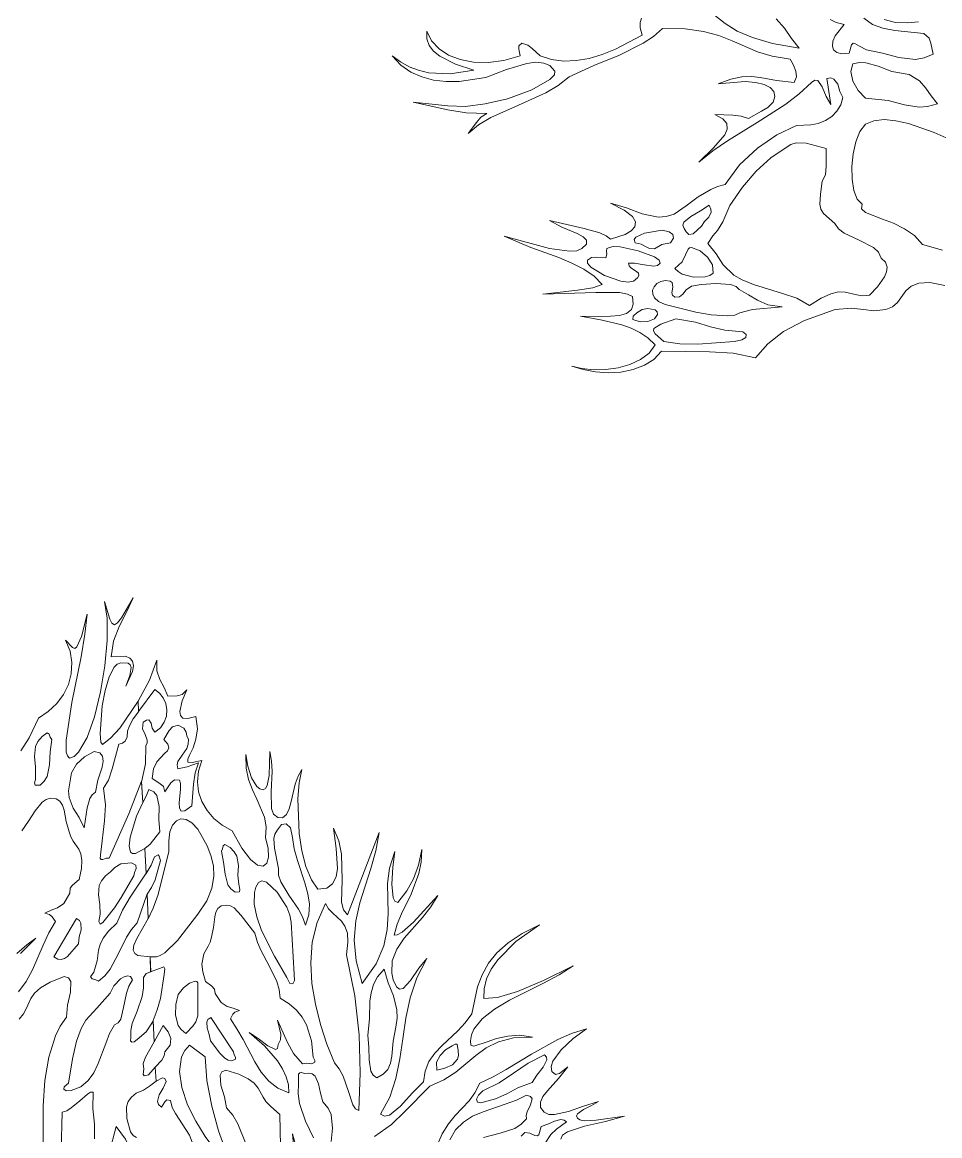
# Model space of a CAD drawing. Header units: inches. Extents: x -885 to 26362, y -28010 to 990.
# Drawn here: x 4378.047 to 4379.584, y -2395.013 to -2393.147 of the extents above; entities that cross this region are included whole.
import ezdxf

# ---------------------------------------------------------------- set-up
doc = ezdxf.new("R2010")
doc.units = ezdxf.units.IN
doc.header["$MEASUREMENT"] = 0
doc.layers.add('TREE', color=3, linetype='Continuous', lineweight=15)

# ---------------------------------------------------------------- blocks, each defined once
blk = doc.blocks.new('tree2')
at = {"layer": 'TREE'}
for points in [[(5207.1934, 5948.1549), (5207.1888, 5948.1574), (5207.1854, 5948.162), (5207.1808, 5948.1796), (5207.1805, 5948.1947), (5207.1827, 5948.2014), (5207.187, 5948.2073), (5207.1931, 5948.2122), (5207.2024, 5948.2165), (5207.2101, 5948.2215), (5207.2187, 5948.2282), (5207.2178, 5948.2461), (5207.2088, 5948.2362), (5207.2033, 5948.235), (5207.2021, 5948.2372), (5207.2027, 5948.2436), (5207.2021, 5948.251), (5207.2051, 5948.2593), (5207.2165, 5948.2793), (5207.215, 5948.3061), (5207.2058, 5948.2923), (5207.1941, 5948.2824), (5207.1904, 5948.2793), (5207.1873, 5948.2787), (5207.1857, 5948.2806), (5207.1861, 5948.2849), (5207.1861, 5948.2941), (5207.1876, 5948.3028), (5207.1941, 5948.3191), (5207.2005, 5948.3379), (5207.2024, 5948.3493), (5207.2024, 5948.3628), (5207.2061, 5948.368), (5207.2119, 5948.3702), (5207.211, 5948.3896), (5207.195, 5948.3914), (5207.191, 5948.3942), (5207.1891, 5948.3985), (5207.19, 5948.405), (5207.1937, 5948.4136), (5207.2085, 5948.4395), (5207.207, 5948.4718), (5207.1941, 5948.4339), (5207.1867, 5948.4253), (5207.1805, 5948.4151), (5207.17, 5948.3939), (5207.1593, 5948.3736), (5207.1522, 5948.365), (5207.1439, 5948.3582), (5207.1405, 5948.36), (5207.1359, 5948.3613), (5207.1337, 5948.3637), (5207.138, 5948.3696), (5207.142, 5948.3844), (5207.1439, 5948.3982), (5207.146, 5948.4059), (5207.15, 5948.4139), (5207.1571, 5948.4229), (5207.1676, 5948.4333), (5207.1753, 5948.4503), (5207.1851, 5948.4672), (5207.2061, 5948.4986), (5207.2042, 5948.5306), (5207.1919, 5948.5242), (5207.1882, 5948.5242), (5207.1854, 5948.526), (5207.1836, 5948.5337), (5207.1851, 5948.5454), (5207.1934, 5948.5725), (5207.2015, 5948.5904), (5207.1999, 5948.6184), (5207.1833, 5948.5756), (5207.158, 5948.518), (5207.154, 5948.518), (5207.1494, 5948.5162), (5207.1472, 5948.5162), (5207.146, 5948.5174), (5207.1469, 5948.5257), (5207.1519, 5948.5667), (5207.1531, 5948.5873), (5207.1503, 5948.6092), (5207.1571, 5948.6193), (5207.1617, 5948.6341), (5207.1703, 5948.6661), (5207.1753, 5948.6677), (5207.1787, 5948.6701), (5207.1814, 5948.676), (5207.1817, 5948.6831), (5207.1836, 5948.6895), (5207.1888, 5948.6991), (5207.1959, 5948.7083), (5207.1956, 5948.7222), (5207.1716, 5948.6871), (5207.1596, 5948.6741), (5207.1491, 5948.6658), (5207.1469, 5948.6689), (5207.146, 5948.6803), (5207.1488, 5948.7163), (5207.1525, 5948.736), (5207.1577, 5948.7539), (5207.1642, 5948.7665), (5207.1682, 5948.7705), (5207.1728, 5948.772), (5207.1827, 5948.7717), (5207.1851, 5948.7693), (5207.1864, 5948.7659), (5207.1848, 5948.7557), (5207.1796, 5948.7419), (5207.1882, 5948.761), (5207.1894, 5948.7684), (5207.1882, 5948.7742), (5207.1848, 5948.7782), (5207.179, 5948.7807), (5207.1605, 5948.7798), (5207.1633, 5948.8004), (5207.171, 5948.8192), (5207.1802, 5948.8379), (5207.1888, 5948.8567), (5207.1737, 5948.8306), (5207.1685, 5948.8241), (5207.1648, 5948.8216), (5207.1614, 5948.8235), (5207.1586, 5948.829), (5207.1519, 5948.8518), (5207.1553, 5948.8302), (5207.1553, 5948.8013), (5207.1522, 5948.7684), (5207.1466, 5948.7342), (5207.1386, 5948.7018), (5207.1291, 5948.675), (5207.118, 5948.656), (5207.1122, 5948.6504), (5207.1063, 5948.6483), (5207.1035, 5948.651), (5207.1017, 5948.656), (5207.1017, 5948.6717), (5207.1094, 5948.7206), (5207.1214, 5948.7801), (5207.1263, 5948.8093), (5207.1294, 5948.8355), (5207.1217, 5948.8065), (5207.1158, 5948.7927), (5207.1131, 5948.7908), (5207.11, 5948.7921), (5207.1011, 5948.8016), (5207.1069, 5948.7871), (5207.1094, 5948.7724), (5207.1085, 5948.7579), (5207.1051, 5948.744), (5207.0986, 5948.7311), (5207.0897, 5948.7191), (5207.0786, 5948.7086), (5207.0657, 5948.7), (5207.0536, 5948.6744), (5207.0429, 5948.6575)], [(5207.745, 5948.1525), (5207.7474, 5948.1577), (5207.7539, 5948.162), (5207.7761, 5948.1694), (5207.8032, 5948.1756), (5207.8278, 5948.1823), (5207.7911, 5948.1774), (5207.7754, 5948.1765), (5207.7699, 5948.1777), (5207.7668, 5948.1799), (5207.7656, 5948.183), (5207.7668, 5948.1857), (5207.7745, 5948.1913), (5207.785, 5948.1962), (5207.7942, 5948.2014), (5207.7748, 5948.1956), (5207.7551, 5948.1885), (5207.737, 5948.1845), (5207.7296, 5948.1848), (5207.7234, 5948.1876), (5207.7188, 5948.1937), (5207.7185, 5948.2005), (5207.7219, 5948.2079), (5207.7277, 5948.2156), (5207.7422, 5948.2313), (5207.7542, 5948.2467), (5207.7434, 5948.2378), (5207.7382, 5948.2365), (5207.7333, 5948.2406), (5207.7326, 5948.247), (5207.7348, 5948.2538), (5207.7456, 5948.2689), (5207.7613, 5948.2837), (5207.7785, 5948.296), (5207.7591, 5948.2901), (5207.741, 5948.2824), (5207.7071, 5948.2633), (5207.6741, 5948.243), (5207.6572, 5948.2338), (5207.6396, 5948.2255), (5207.6335, 5948.2128), (5207.6258, 5948.2024), (5207.6079, 5948.1833), (5207.599, 5948.1725), (5207.5907, 5948.1593), (5207.5836, 5948.1426)], [(5207.5029, 5948.1562), (5207.5248, 5948.1716), (5207.542, 5948.1879), (5207.5747, 5948.2215), (5207.5931, 5948.2298), (5207.6085, 5948.2399), (5207.6344, 5948.2615), (5207.648, 5948.2713), (5207.664, 5948.2793), (5207.6834, 5948.2843), (5207.7083, 5948.2852), (5207.6917, 5948.2877), (5207.676, 5948.2867), (5207.6615, 5948.2834), (5207.6492, 5948.279), (5207.6319, 5948.2735), (5207.6279, 5948.2747), (5207.6276, 5948.2803), (5207.6289, 5948.2883), (5207.6319, 5948.2957), (5207.643, 5948.3092), (5207.659, 5948.3215), (5207.6784, 5948.3332), (5207.7219, 5948.3551), (5207.7428, 5948.3662), (5207.7613, 5948.3779), (5207.7225, 5948.3588), (5207.6889, 5948.3446), (5207.6627, 5948.3366), (5207.6452, 5948.3354), (5207.6455, 5948.348), (5207.6486, 5948.361), (5207.6547, 5948.3736), (5207.663, 5948.3859), (5207.6864, 5948.4096), (5207.7172, 5948.4312), (5207.6948, 5948.4201), (5207.6766, 5948.4081), (5207.6621, 5948.3951), (5207.651, 5948.3813), (5207.6427, 5948.3665), (5207.6366, 5948.3505), (5207.6292, 5948.3154), (5207.6209, 5948.304), (5207.6113, 5948.2935), (5207.5907, 5948.2744), (5207.5811, 5948.2643), (5207.5734, 5948.2535), (5207.5685, 5948.2412), (5207.5667, 5948.227), (5207.5519, 5948.2125), (5207.5365, 5948.1956), (5207.5223, 5948.1836), (5207.5158, 5948.1823), (5207.5106, 5948.1851), (5207.5226, 5948.2073), (5207.5306, 5948.2313), (5207.5359, 5948.2569), (5207.5396, 5948.283), (5207.5436, 5948.3098), (5207.5491, 5948.3363), (5207.5577, 5948.3625), (5207.571, 5948.3877), (5207.5605, 5948.3748), (5207.5497, 5948.3591), (5207.5399, 5948.3486), (5207.5353, 5948.3477), (5207.5313, 5948.3508), (5207.5272, 5948.36), (5207.5254, 5948.3686), (5207.526, 5948.3847), (5207.5319, 5948.3998), (5207.5414, 5948.4139), (5207.5651, 5948.441), (5207.5762, 5948.4549), (5207.5851, 5948.4693), (5207.5537, 5948.4349), (5207.5386, 5948.4216), (5207.5325, 5948.4182), (5207.5282, 5948.4179), (5207.5325, 5948.4321), (5207.538, 5948.4456), (5207.5503, 5948.4712), (5207.5605, 5948.498), (5207.5636, 5948.5128), (5207.5645, 5948.5291), (5207.5602, 5948.5088), (5207.5537, 5948.4912), (5207.5448, 5948.4755), (5207.5331, 5948.4604), (5207.5294, 5948.462), (5207.5272, 5948.4666), (5207.5254, 5948.4841), (5207.5266, 5948.5063), (5207.5294, 5948.5266), (5207.5223, 5948.5051), (5207.5199, 5948.485), (5207.5208, 5948.4456), (5207.5195, 5948.4253), (5207.5149, 5948.4041), (5207.5048, 5948.3807), (5207.4869, 5948.3551), (5207.4789, 5948.3847), (5207.4764, 5948.4115), (5207.4786, 5948.4364), (5207.4838, 5948.4598), (5207.498, 5948.5048), (5207.5045, 5948.5275), (5207.5088, 5948.5513), (5207.4678, 5948.4444), (5207.4623, 5948.4509), (5207.4601, 5948.461), (5207.4607, 5948.4894), (5207.4601, 5948.5232), (5207.4564, 5948.5405), (5207.4493, 5948.5571), (5207.453, 5948.5306), (5207.4546, 5948.5045), (5207.453, 5948.4937), (5207.4484, 5948.4847), (5207.4407, 5948.4792), (5207.429, 5948.4777), (5207.4207, 5948.49), (5207.4136, 5948.5072), (5207.4084, 5948.5275), (5207.405, 5948.55), (5207.4031, 5948.5956), (5207.4047, 5948.6159), (5207.4084, 5948.6332), (5207.4035, 5948.6245), (5207.3998, 5948.6141), (5207.3945, 5948.5919), (5207.3918, 5948.582), (5207.3884, 5948.5747), (5207.3834, 5948.5707), (5207.377, 5948.571), (5207.3717, 5948.5753), (5207.369, 5948.5827), (5207.3684, 5948.6045), (5207.3696, 5948.631), (5207.369, 5948.6443), (5207.3668, 5948.6569), (5207.3659, 5948.6255), (5207.3634, 5948.6125), (5207.361, 5948.6085), (5207.3579, 5948.607), (5207.3536, 5948.6082), (5207.3496, 5948.6113), (5207.3428, 5948.6227), (5207.3382, 5948.6375), (5207.3357, 5948.6529), (5207.336, 5948.6353), (5207.3391, 5948.6202), (5207.344, 5948.607), (5207.3496, 5948.5947), (5207.3597, 5948.5713), (5207.3619, 5948.5586), (5207.3613, 5948.5445), (5207.3647, 5948.5309), (5207.365, 5948.5195), (5207.3628, 5948.5115), (5207.3579, 5948.5075), (5207.3508, 5948.5088), (5207.3416, 5948.5162), (5207.3305, 5948.5309), (5207.3179, 5948.5537), (5207.3049, 5948.5608), (5207.2941, 5948.5697), (5207.2852, 5948.5802), (5207.2784, 5948.5916), (5207.2741, 5948.6042), (5207.2726, 5948.6175), (5207.2738, 5948.631), (5207.2781, 5948.6449), (5207.2658, 5948.6424), (5207.2603, 5948.643), (5207.26, 5948.6467), (5207.2627, 5948.6529), (5207.267, 5948.6615), (5207.2707, 5948.6729), (5207.2726, 5948.6864), (5207.2704, 5948.7021), (5207.2603, 5948.6997), (5207.2538, 5948.7003), (5207.2504, 5948.7034), (5207.2495, 5948.7086), (5207.2526, 5948.7225), (5207.259, 5948.7369), (5207.2526, 5948.7308), (5207.2464, 5948.7292), (5207.2341, 5948.7289), (5207.2295, 5948.74), (5207.2239, 5948.7505), (5207.2199, 5948.7619), (5207.2196, 5948.7754), (5207.2101, 5948.7496), (5207.1956, 5948.7222), (5207.1959, 5948.7086), (5207.2172, 5948.7373), (5207.2233, 5948.7326), (5207.2282, 5948.7265), (5207.2316, 5948.7191), (5207.2329, 5948.7111), (5207.2322, 5948.7028), (5207.2295, 5948.6948), (5207.2245, 5948.6877), (5207.2172, 5948.6818), (5207.2138, 5948.6871), (5207.2122, 5948.6938), (5207.2095, 5948.6981), (5207.2064, 5948.6975), (5207.2018, 5948.6948), (5207.2011, 5948.6864), (5207.2045, 5948.6787), (5207.2073, 5948.6717), (5207.2073, 5948.668), (5207.2055, 5948.664), (5207.2051, 5948.6406), (5207.1999, 5948.6169), (5207.2015, 5948.5904), (5207.2058, 5948.5987), (5207.2095, 5948.6073), (5207.2159, 5948.6045), (5207.2199, 5948.5996), (5207.2227, 5948.5851), (5207.2224, 5948.5682), (5207.2239, 5948.5525), (5207.211, 5948.5362), (5207.2042, 5948.5306), (5207.2061, 5948.4983), (5207.2125, 5948.5091), (5207.2168, 5948.5199), (5207.2215, 5948.5223), (5207.223, 5948.5208), (5207.2245, 5948.5152), (5207.2178, 5948.49), (5207.2128, 5948.4798), (5207.207, 5948.4712), (5207.2085, 5948.4392), (5207.215, 5948.453), (5207.2215, 5948.4709), (5207.2356, 5948.5269), (5207.2353, 5948.5408), (5207.2369, 5948.5522), (5207.2402, 5948.5608), (5207.2452, 5948.5667), (5207.251, 5948.5691), (5207.2578, 5948.5685), (5207.2652, 5948.5639), (5207.2732, 5948.5556), (5207.2852, 5948.534), (5207.2901, 5948.5217), (5207.2935, 5948.5081), (5207.2941, 5948.494), (5207.2914, 5948.4789), (5207.2846, 5948.4626), (5207.2732, 5948.445), (5207.2467, 5948.4108), (5207.2301, 5948.3948), (5207.2242, 5948.3914), (5207.2193, 5948.3899), (5207.211, 5948.3896), (5207.2116, 5948.3702), (5207.2233, 5948.3745), (5207.2289, 5948.3767), (5207.2301, 5948.3742), (5207.2295, 5948.3668), (5207.2245, 5948.3357), (5207.2202, 5948.3206), (5207.215, 5948.3068), (5207.2165, 5948.2793), (5207.2282, 5948.3006), (5207.2344, 5948.2923), (5207.2381, 5948.2837), (5207.2372, 5948.275), (5207.2304, 5948.2661), (5207.2292, 5948.2609), (5207.2264, 5948.2553), (5207.2178, 5948.2461), (5207.2187, 5948.2282), (5207.227, 5948.2325), (5207.2301, 5948.2316), (5207.2319, 5948.2276), (5207.2282, 5948.219), (5207.2227, 5948.2101), (5207.2205, 5948.2014), (5207.2218, 5948.1978), (5207.2258, 5948.1941), (5207.2304, 5948.2011), (5207.2329, 5948.2036), (5207.2375, 5948.2027), (5207.2399, 5948.1937), (5207.2439, 5948.186), (5207.2529, 5948.1725), (5207.2621, 5948.1577), (5207.2658, 5948.1488)], [(5207.0681, 5948.6132), (5207.0616, 5948.6132), (5207.0607, 5948.6159), (5207.062, 5948.6202), (5207.062, 5948.6239), (5207.062, 5948.6369), (5207.0607, 5948.6501), (5207.062, 5948.6634), (5207.065, 5948.6698), (5207.0706, 5948.6763), (5207.077, 5948.6812), (5207.0798, 5948.6794), (5207.081, 5948.6754), (5207.0832, 5948.6723), (5207.081, 5948.6563), (5207.0801, 5948.6393), (5207.077, 5948.6242), (5207.0733, 5948.6181), (5207.0681, 5948.6132)], [(5207.2135, 5948.6218), (5207.2156, 5948.6344), (5207.2199, 5948.6433), (5207.2298, 5948.6541), (5207.2338, 5948.6578), (5207.2353, 5948.6615), (5207.2341, 5948.6661), (5207.2289, 5948.6723), (5207.2359, 5948.684), (5207.2402, 5948.6889), (5207.2476, 5948.6911), (5207.255, 5948.6871), (5207.2578, 5948.6821), (5207.2587, 5948.6772), (5207.2609, 5948.6723), (5207.2606, 5948.6661), (5207.2587, 5948.6606), (5207.2526, 5948.652), (5207.247, 5948.6436), (5207.2461, 5948.6393), (5207.247, 5948.6341), (5207.2593, 5948.6369), (5207.2741, 5948.6421), (5207.2698, 5948.6292), (5207.2673, 5948.6141), (5207.2652, 5948.5861), (5207.2563, 5948.5796), (5207.2513, 5948.579), (5207.2492, 5948.583), (5207.2489, 5948.5901), (5207.2507, 5948.6076), (5207.2507, 5948.615), (5207.2492, 5948.6193), (5207.2427, 5948.6199), (5207.2381, 5948.6159), (5207.2304, 5948.6045), (5207.2286, 5948.6113), (5207.2239, 5948.6153), (5207.2135, 5948.6218)], [(5207.1251, 5948.5577), (5207.1186, 5948.571), (5207.1109, 5948.583), (5207.1057, 5948.5971), (5207.1051, 5948.6058), (5207.1066, 5948.6162), (5207.1088, 5948.6292), (5207.1155, 5948.6403), (5207.1257, 5948.6498), (5207.1383, 5948.6569), (5207.1457, 5948.655), (5207.1491, 5948.6507), (5207.15, 5948.6443), (5207.1485, 5948.6366), (5207.1432, 5948.6193), (5207.1402, 5948.6039), (5207.1359, 5948.6002), (5207.1328, 5948.5956), (5207.1294, 5948.5836), (5207.1251, 5948.5577)], [(5207.0444, 5948.5534), (5207.053, 5948.566), (5207.0616, 5948.5796), (5207.0706, 5948.591), (5207.0758, 5948.5944), (5207.0817, 5948.5959), (5207.0887, 5948.5953), (5207.0937, 5948.5922), (5207.0971, 5948.587), (5207.0992, 5948.5805), (5207.1017, 5948.5657), (5207.106, 5948.5525), (5207.1081, 5948.5457), (5207.1112, 5948.5402), (5207.1183, 5948.5297), (5207.1208, 5948.5235), (5207.1223, 5948.5152), (5207.1217, 5948.5045), (5207.1189, 5948.4903), (5207.1103, 5948.4829), (5207.1069, 5948.4789), (5207.1066, 5948.4727), (5207.0989, 5948.4592), (5207.0906, 5948.4533), (5207.0823, 5948.4506), (5207.074, 5948.4463), (5207.0804, 5948.4447), (5207.0838, 5948.4419), (5207.0878, 5948.4355), (5207.0792, 5948.421), (5207.0718, 5948.405), (5207.058, 5948.3727), (5207.0499, 5948.3576), (5207.0401, 5948.3443)], [(5207.0426, 5948.3939), (5207.0626, 5948.4142), (5207.0509, 5948.4053), (5207.0379, 5948.3939)], [(5207.4133, 5948.4309), (5207.4093, 5948.4416), (5207.4041, 5948.4515), (5207.3915, 5948.47), (5207.381, 5948.4872), (5207.3782, 5948.4958), (5207.3782, 5948.5048), (5207.373, 5948.5309), (5207.372, 5948.5436), (5207.3733, 5948.5494), (5207.3767, 5948.5549), (5207.3819, 5948.5617), (5207.3881, 5948.5627), (5207.3936, 5948.5574), (5207.3964, 5948.5451), (5207.3985, 5948.53), (5207.4025, 5948.5149), (5207.4124, 5948.486), (5207.4161, 5948.4718), (5207.4182, 5948.458), (5207.4176, 5948.4444), (5207.4133, 5948.4309)], [(5207.3215, 5948.474), (5207.316, 5948.478), (5207.3123, 5948.4835), (5207.3086, 5948.4974), (5207.3064, 5948.5128), (5207.3037, 5948.5272), (5207.3052, 5948.53), (5207.3061, 5948.534), (5207.3083, 5948.5359), (5207.3151, 5948.5319), (5207.3203, 5948.5263), (5207.3237, 5948.5205), (5207.3259, 5948.5084), (5207.3252, 5948.4961), (5207.3262, 5948.4841), (5207.3277, 5948.4771), (5207.3271, 5948.4743), (5207.3215, 5948.474)], [(5207.1463, 5948.4453), (5207.1457, 5948.4576), (5207.1439, 5948.4703), (5207.1448, 5948.4826), (5207.1479, 5948.4887), (5207.1531, 5948.4949), (5207.1596, 5948.5001), (5207.1651, 5948.506), (5207.1728, 5948.5106), (5207.1867, 5948.5121), (5207.1925, 5948.5091), (5207.1928, 5948.5045), (5207.1907, 5948.4995), (5207.1897, 5948.4949), (5207.1734, 5948.4669), (5207.1648, 5948.4533), (5207.1546, 5948.441), (5207.1497, 5948.4345), (5207.146, 5948.4324), (5207.1445, 5948.4355), (5207.1463, 5948.4453)], [(5207.3982, 5948.3671), (5207.3988, 5948.3588), (5207.3967, 5948.3545), (5207.3927, 5948.3551), (5207.3887, 5948.3628), (5207.373, 5948.3905), (5207.356, 5948.4241), (5207.3499, 5948.4416), (5207.3465, 5948.4583), (5207.3468, 5948.4734), (5207.3486, 5948.4804), (5207.352, 5948.4866), (5207.3563, 5948.4887), (5207.3622, 5948.4869), (5207.3764, 5948.4737), (5207.3887, 5948.4543), (5207.3927, 5948.4441), (5207.3945, 5948.4349), (5207.3982, 5948.3671)], [(5207.4232, 5948.2593), (5207.4253, 5948.255), (5207.4253, 5948.2526), (5207.4213, 5948.2507), (5207.4145, 5948.2513), (5207.409, 5948.2507), (5207.3976, 5948.264), (5207.3899, 5948.2781), (5207.3767, 5948.3074), (5207.381, 5948.2892), (5207.3807, 5948.2818), (5207.3776, 5948.2757), (5207.3767, 5948.2704), (5207.3739, 5948.2692), (5207.364, 5948.2741), (5207.3514, 5948.2837), (5207.34, 5948.2911), (5207.3597, 5948.2738), (5207.3767, 5948.2544), (5207.3831, 5948.2442), (5207.3881, 5948.2338), (5207.3908, 5948.2233), (5207.3915, 5948.2128), (5207.377, 5948.219), (5207.3653, 5948.2282), (5207.3554, 5948.2399), (5207.3471, 5948.2532), (5207.332, 5948.2821), (5207.324, 5948.296), (5207.3154, 5948.3089), (5207.3185, 5948.3151), (5207.3212, 5948.3178), (5207.3271, 5948.3197), (5207.3191, 5948.3231), (5207.3114, 5948.3252), (5207.3034, 5948.3302), (5207.2957, 5948.3419), (5207.2948, 5948.3477), (5207.2914, 5948.3514), (5207.283, 5948.3576), (5207.2794, 5948.3702), (5207.2781, 5948.3801), (5207.2809, 5948.3936), (5207.2864, 5948.4035), (5207.2892, 5948.409), (5207.2907, 5948.4155), (5207.2935, 5948.4278), (5207.2951, 5948.4416), (5207.2963, 5948.4478), (5207.2991, 5948.4527), (5207.3034, 5948.4561), (5207.3101, 5948.457), (5207.3154, 5948.4561), (5207.3203, 5948.4533), (5207.3295, 5948.4435), (5207.3474, 5948.4204), (5207.3508, 5948.4084), (5207.3554, 5948.3976), (5207.3662, 5948.3773), (5207.3757, 5948.3576), (5207.3788, 5948.3471), (5207.38, 5948.336), (5207.3918, 5948.3286), (5207.4013, 5948.3203), (5207.4087, 5948.3111), (5207.4142, 5948.3012), (5207.4207, 5948.2806), (5207.4232, 5948.2593)], [(5207.4826, 5948.1897), (5207.4783, 5948.1919), (5207.4746, 5948.1974), (5207.469, 5948.2144), (5207.462, 5948.2344), (5207.457, 5948.2439), (5207.4506, 5948.2519), (5207.441, 5948.2763), (5207.4324, 5948.3015), (5207.4259, 5948.328), (5207.4213, 5948.3551), (5207.4201, 5948.3819), (5207.4219, 5948.4087), (5207.4281, 5948.4345), (5207.4392, 5948.4592), (5207.4432, 5948.4521), (5207.4487, 5948.4463), (5207.4598, 5948.4361), (5207.4644, 5948.4296), (5207.4675, 5948.4207), (5207.4681, 5948.4087), (5207.4663, 5948.3921), (5207.4774, 5948.3391), (5207.4829, 5948.2883), (5207.4841, 5948.2387), (5207.4826, 5948.1897)], [(5207.086, 5948.3899), (5207.1152, 5948.4395), (5207.1192, 5948.437), (5207.1211, 5948.4336), (5207.1214, 5948.425), (5207.1189, 5948.4158), (5207.118, 5948.4068), (5207.1038, 5948.3902), (5207.0998, 5948.3874), (5207.0955, 5948.3862), (5207.0909, 5948.3868), (5207.086, 5948.3899)], [(5207.0407, 5948.3086), (5207.0462, 5948.3154), (5207.0499, 5948.3221), (5207.0558, 5948.3354), (5207.0607, 5948.3425), (5207.0687, 5948.3493), (5207.081, 5948.3566), (5207.0992, 5948.364), (5207.1048, 5948.3622), (5207.1078, 5948.3576), (5207.1075, 5948.3437), (5207.1038, 5948.3268), (5207.1023, 5948.3111), (5207.0943, 5948.2997), (5207.0881, 5948.2871), (5207.0792, 5948.2593), (5207.0743, 5948.2288), (5207.0721, 5948.1959), (5207.0718, 5948.1278)], [(5207.1085, 5948.2159), (5207.102, 5948.2156), (5207.0989, 5948.2175), (5207.0995, 5948.2208), (5207.1051, 5948.2252), (5207.1103, 5948.2569), (5207.1155, 5948.28), (5207.1214, 5948.2963), (5207.1275, 5948.3074), (5207.1417, 5948.3231), (5207.1593, 5948.3425), (5207.1639, 5948.352), (5207.1725, 5948.361), (5207.1771, 5948.3637), (5207.1817, 5948.365), (5207.1854, 5948.364), (5207.1882, 5948.36), (5207.1833, 5948.3517), (5207.1802, 5948.3425), (5207.1765, 5948.3237), (5207.1728, 5948.3086), (5207.1694, 5948.3037), (5207.1648, 5948.3012), (5207.1583, 5948.2898), (5207.1534, 5948.2769), (5207.1436, 5948.251), (5207.1377, 5948.239), (5207.1303, 5948.2288), (5207.1208, 5948.2208), (5207.1085, 5948.2159)], [(5207.5057, 5948.2322), (5207.5011, 5948.2359), (5207.498, 5948.2412), (5207.4958, 5948.2556), (5207.4955, 5948.272), (5207.4943, 5948.2874), (5207.4964, 5948.3095), (5207.4968, 5948.332), (5207.4983, 5948.3428), (5207.5014, 5948.3536), (5207.5066, 5948.3637), (5207.5155, 5948.3736), (5207.5208, 5948.356), (5207.5276, 5948.3391), (5207.5319, 5948.3206), (5207.5322, 5948.3101), (5207.5306, 5948.2981), (5207.5269, 5948.28), (5207.5254, 5948.2606), (5207.5235, 5948.2513), (5207.5202, 5948.2433), (5207.5143, 5948.2369), (5207.5057, 5948.2322)], [(5207.2729, 5948.3129), (5207.2704, 5948.3052), (5207.2664, 5948.2997), (5207.2575, 5948.2901), (5207.2516, 5948.2951), (5207.2476, 5948.3006), (5207.2439, 5948.3138), (5207.2443, 5948.3277), (5207.2476, 5948.3409), (5207.2544, 5948.3493), (5207.2624, 5948.3554), (5207.2695, 5948.3579), (5207.2717, 5948.3576), (5207.2729, 5948.356), (5207.2729, 5948.3129)], [(5207.3194, 5948.2661), (5207.3203, 5948.2624), (5207.3222, 5948.2593), (5207.3222, 5948.2566), (5207.3175, 5948.2544), (5207.3126, 5948.2553), (5207.3083, 5948.2578), (5207.3015, 5948.2646), (5207.2895, 5948.2806), (5207.288, 5948.2886), (5207.2852, 5948.2972), (5207.2846, 5948.3049), (5207.2861, 5948.308), (5207.2898, 5948.3108), (5207.3194, 5948.2661)], [(5207.5839, 5948.2421), (5207.5836, 5948.2526), (5207.5882, 5948.2615), (5207.5953, 5948.2686), (5207.6036, 5948.2741), (5207.6079, 5948.2763), (5207.6101, 5948.2763), (5207.6116, 5948.2677), (5207.6119, 5948.2615), (5207.6107, 5948.2566), (5207.6042, 5948.2492), (5207.5944, 5948.2449), (5207.5839, 5948.2421)], [(5207.2624, 5948.275), (5207.2827, 5948.2596), (5207.2849, 5948.2288), (5207.2914, 5948.1953), (5207.3, 5948.1633), (5207.3101, 5948.1362), (5207.3083, 5948.1312), (5207.3068, 5948.126), (5207.2954, 5948.1389), (5207.2827, 5948.1559), (5207.2704, 5948.1759), (5207.2596, 5948.1974), (5207.2523, 5948.2196), (5207.2492, 5948.2406), (5207.252, 5948.2596), (5207.2563, 5948.268), (5207.2624, 5948.275)], [(5207.6409, 5948.1999), (5207.6366, 5948.2008), (5207.6356, 5948.2045), (5207.6381, 5948.2098), (5207.6436, 5948.2156), (5207.6649, 5948.2258), (5207.6837, 5948.2384), (5207.7025, 5948.2513), (5207.7237, 5948.2621), (5207.7265, 5948.2593), (5207.7268, 5948.2556), (5207.7222, 5948.2464), (5207.7139, 5948.2359), (5207.7077, 5948.2261), (5207.6892, 5948.2193), (5207.6747, 5948.2116), (5207.66, 5948.2048), (5207.6409, 5948.1999)], [(5207.3351, 5948.1476), (5207.3249, 5948.1725), (5207.3185, 5948.1836), (5207.3105, 5948.1934), (5207.3077, 5948.2076), (5207.3031, 5948.223), (5207.3021, 5948.2359), (5207.3043, 5948.2402), (5207.3095, 5948.2424), (5207.3265, 5948.2369), (5207.3385, 5948.231), (5207.3465, 5948.2252), (5207.3514, 5948.219), (5207.3579, 5948.2073), (5207.3616, 5948.2014), (5207.3674, 5948.1956), (5207.3797, 5948.1845), (5207.3816, 5948.1029)], [(5207.4235, 5948.1543), (5207.4133, 5948.1759), (5207.4053, 5948.199), (5207.4035, 5948.2116), (5207.4038, 5948.2252), (5207.4041, 5948.2369), (5207.4056, 5948.2387), (5207.4075, 5948.2393), (5207.4124, 5948.2378), (5207.4167, 5948.2384), (5207.4219, 5948.2375), (5207.4256, 5948.2344), (5207.4299, 5948.2245), (5207.4324, 5948.2125), (5207.4358, 5948.2011), (5207.4426, 5948.1928), (5207.4466, 5948.1845), (5207.4484, 5948.167), (5207.4466, 5948.1494)], [(5207.0952, 5948.1374), (5207.0967, 5948.1876), (5207.1026, 5948.1894), (5207.1085, 5948.1931), (5207.1198, 5948.2024), (5207.1297, 5948.211), (5207.1337, 5948.2135), (5207.1371, 5948.2138), (5207.1365, 5948.1925), (5207.1386, 5948.1719), (5207.1389, 5948.1528)], [(5207.6008, 5948.1516), (5207.6082, 5948.1645), (5207.6184, 5948.1747), (5207.6304, 5948.1823), (5207.644, 5948.1882), (5207.6729, 5948.1981), (5207.6874, 5948.2033), (5207.7006, 5948.2098), (5207.7055, 5948.2079), (5207.7077, 5948.2051), (5207.7058, 5948.1974), (5207.7012, 5948.1882), (5207.7, 5948.1833), (5207.7006, 5948.179), (5207.6935, 5948.1719), (5207.6852, 5948.1666), (5207.6661, 5948.1602), (5207.6446, 5948.1546)], [(5207.6935, 5948.1565), (5207.6985, 5948.1614), (5207.7046, 5948.1602), (5207.7111, 5948.1574), (5207.7142, 5948.1571), (5207.7166, 5948.1583), (5207.7194, 5948.1691), (5207.728, 5948.1722), (5207.737, 5948.1759), (5207.7453, 5948.178), (5207.7493, 5948.1774), (5207.7526, 5948.1753), (5207.7394, 5948.1657), (5207.7323, 5948.1586), (5207.7246, 5948.1473)], [(5207.1937, 5948.0019), (5207.1867, 5948.0075), (5207.1793, 5948.0096), (5207.1639, 5948.0102), (5207.1571, 5948.0111), (5207.1509, 5948.0139), (5207.1463, 5948.0201), (5207.1436, 5948.0305), (5207.1432, 5948.065), (5207.1488, 5948.0995), (5207.167, 5948.1691), (5207.179, 5948.1525), (5207.1864, 5948.1365), (5207.19, 5948.1211), (5207.1913, 5948.1063), (5207.1907, 5948.0773), (5207.191, 5948.0632), (5207.1937, 5948.0487), (5207.2021, 5948.0349), (5207.2055, 5948.0225), (5207.2027, 5948.0118), (5207.1937, 5948.0019)], [(5207.4161, 5948.1069), (5207.4121, 5948.102), (5207.4081, 5948.0958), (5207.4035, 5948.0921), (5207.401, 5948.0921), (5207.3979, 5948.0943), (5207.3998, 5948.1106), (5207.3991, 5948.1269), (5207.3964, 5948.1596), (5207.4038, 5948.1312), (5207.4084, 5948.118), (5207.4161, 5948.1069)], [(5206.9813, 5947.0661), (5206.9616, 5947.0701), (5206.9474, 5947.0692), (5206.9372, 5947.0652), (5206.9305, 5947.059), (5206.9197, 5947.0442), (5206.9132, 5947.0384), (5206.9043, 5947.035), (5206.8889, 5947.0331), (5206.8753, 5947.035), (5206.8599, 5947.0368), (5206.8384, 5947.035), (5206.7987, 5947.0208), (5206.7713, 5947.0064), (5206.7512, 5946.9903), (5206.7349, 5946.9722), (5206.706, 5946.9783), (5206.6752, 5946.9799), (5206.6127, 5946.9805), (5206.6028, 5946.97), (5206.5905, 5946.9623), (5206.576, 5946.9568), (5206.56, 5946.9534), (5206.5434, 5946.9525), (5206.5268, 5946.9537), (5206.5107, 5946.9568), (5206.4963, 5946.9614), (5206.5092, 5946.958), (5206.5243, 5946.9565), (5206.5403, 5946.9568), (5206.5563, 5946.9589), (5206.5717, 5946.9632), (5206.5856, 5946.9697), (5206.5967, 5946.978), (5206.6044, 5946.9888), (5206.5948, 5946.998), (5206.5846, 5947.0051), (5206.5733, 5947.0107), (5206.5612, 5947.015), (5206.5354, 5947.0211), (5206.5074, 5947.0264), (5206.5345, 5947.0254), (5206.5582, 5947.027), (5206.5674, 5947.0298), (5206.5736, 5947.0347), (5206.576, 5947.0418), (5206.5748, 5947.0519), (5206.5686, 5947.055), (5206.5579, 5947.0569), (5206.5274, 5947.0572), (5206.4584, 5947.0547), (5206.5034, 5947.0602), (5206.5234, 5947.0633), (5206.5357, 5947.0676), (5206.5252, 5947.0781), (5206.5117, 5947.0873), (5206.4963, 5947.095), (5206.479, 5947.1024), (5206.4427, 5947.1157), (5206.4082, 5947.1301), (5206.467, 5947.1141), (5206.4929, 5947.1108), (5206.5027, 5947.1114), (5206.5092, 5947.1144), (5206.5154, 5947.12), (5206.5154, 5947.1249), (5206.5107, 5947.1295), (5206.5031, 5947.1338), (5206.483, 5947.1421), (5206.467, 5947.1508), (5206.5123, 5947.1403), (5206.5326, 5947.1345), (5206.5406, 5947.1308), (5206.5465, 5947.1264), (5206.5656, 5947.1326), (5206.5733, 5947.1372), (5206.5779, 5947.1425), (5206.5791, 5947.1489), (5206.5748, 5947.156), (5206.5643, 5947.1643), (5206.5465, 5947.1733), (5206.5671, 5947.1671), (5206.5877, 5947.1594), (5206.6084, 5947.1551), (5206.6188, 5947.1557), (5206.629, 5947.1588), (5206.6447, 5947.1696), (5206.6604, 5947.1813), (5206.6767, 5947.1911), (5206.6857, 5947.1948), (5206.6955, 5947.1973), (5206.7143, 5947.2231), (5206.7374, 5947.2447), (5206.7626, 5947.2619), (5206.7882, 5947.2743), (5206.8067, 5947.2749), (5206.8165, 5947.277), (5206.8258, 5947.2807), (5206.8341, 5947.286), (5206.8408, 5947.2927), (5206.8458, 5947.3011), (5206.8486, 5947.3106), (5206.8445, 5947.3186), (5206.8418, 5947.3278), (5206.8368, 5947.3346), (5206.8329, 5947.3362), (5206.8276, 5947.3355), (5206.8329, 5947.3014), (5206.827, 5947.3118), (5206.8218, 5947.3245), (5206.8159, 5947.3328), (5206.8122, 5947.3334), (5206.8079, 5947.3303), (5206.7919, 5947.3155), (5206.7743, 5947.302), (5206.7371, 5947.278), (5206.6986, 5947.2542), (5206.6795, 5947.2413), (5206.6613, 5947.2265), (5206.6804, 5947.2453), (5206.6949, 5947.2619), (5206.698, 5947.2696), (5206.6977, 5947.2767), (5206.6924, 5947.2829), (5206.682, 5947.2887), (5206.7054, 5947.2875), (5206.7165, 5947.2863), (5206.7257, 5947.2835), (5206.7429, 5947.2927), (5206.7512, 5947.2977), (5206.758, 5947.3044), (5206.7602, 5947.3118), (5206.7586, 5947.3183), (5206.754, 5947.3235), (5206.7463, 5947.3275), (5206.7352, 5947.3303), (5206.7217, 5947.3315), (5206.6863, 5947.3285), (5206.7029, 5947.3346), (5206.7171, 5947.3374), (5206.7297, 5947.338), (5206.7411, 5947.3368), (5206.7623, 5947.3328), (5206.7851, 5947.3303), (5206.7882, 5947.3377), (5206.7876, 5947.3451), (5206.7845, 5947.3528), (5206.7799, 5947.3605), (5206.7568, 5947.3642), (5206.7377, 5947.37), (5206.7044, 5947.3842), (5206.6872, 5947.3913), (5206.6675, 5947.3965), (5206.6435, 5947.3999), (5206.6142, 5947.4002), (5206.6025, 5947.39), (5206.589, 5947.3811), (5206.5582, 5947.3657), (5206.5246, 5947.3522), (5206.4926, 5947.3377), (5206.4784, 5947.3263), (5206.4621, 5947.3168), (5206.4267, 5947.3007), (5206.391, 5947.2847), (5206.3749, 5947.2752), (5206.3614, 5947.2638), (5206.3722, 5947.2783), (5206.378, 5947.285), (5206.3854, 5947.29), (5206.3586, 5947.2906), (5206.3349, 5947.2946), (5206.2897, 5947.3044), (5206.3349, 5947.2998), (5206.358, 5947.2989), (5206.3833, 5947.3023), (5206.4125, 5947.3087), (5206.4439, 5947.3205), (5206.4676, 5947.334), (5206.4735, 5947.3402), (5206.4738, 5947.3451), (5206.4676, 5947.3522), (5206.4596, 5947.3555), (5206.4492, 5947.3565), (5206.4375, 5947.3549), (5206.4113, 5947.3469), (5206.3845, 5947.3368), (5206.3494, 5947.3315), (5206.3328, 5947.3315), (5206.3164, 5947.3334), (5206.301, 5947.3374), (5206.2869, 5947.3435), (5206.2739, 5947.3528), (5206.2626, 5947.3648), (5206.2733, 5947.3571), (5206.2847, 5947.3506), (5206.2967, 5947.346), (5206.3097, 5947.3429), (5206.3377, 5947.3414), (5206.3688, 5947.346), (5206.3448, 5947.354), (5206.3244, 5947.3645), (5206.3164, 5947.371), (5206.3106, 5947.3783), (5206.3075, 5947.387), (5206.3075, 5947.3968), (5206.3137, 5947.3845), (5206.3235, 5947.374), (5206.3358, 5947.3657), (5206.3509, 5947.3599), (5206.3682, 5947.3565), (5206.3873, 5947.3562), (5206.4076, 5947.3586), (5206.4291, 5947.3648), (5206.427, 5947.3737), (5206.427, 5947.3777), (5206.4313, 5947.3814), (5206.4387, 5947.3786), (5206.4445, 5947.3743), (5206.455, 5947.3648), (5206.4698, 5947.3602), (5206.4855, 5947.358), (5206.5018, 5947.3586), (5206.5188, 5947.3614), (5206.5357, 5947.3666), (5206.5529, 5947.3734), (5206.5874, 5947.3919), (5206.585, 5947.4011), (5206.585, 5947.4082), (5206.5865, 5947.4138)], [(5206.8569, 5947.3685), (5206.8599, 5947.3793), (5206.8618, 5947.3811), (5206.8639, 5947.3808), (5206.8701, 5947.3774), (5206.8793, 5947.3725), (5206.9003, 5947.3685), (5206.9212, 5947.3626), (5206.9428, 5947.3602), (5206.9542, 5947.3623), (5206.9659, 5947.367), (5206.9631, 5947.3811), (5206.9606, 5947.3879), (5206.9539, 5947.3937), (5206.9163, 5947.3977), (5206.9006, 5947.4008), (5206.887, 5947.4057), (5206.876, 5947.4138)], [(5206.9021, 5947.4119), (5206.9172, 5947.4082), (5206.9326, 5947.4076), (5206.9471, 5947.4091)], [(5206.8319, 5947.4119), (5206.8399, 5947.4082), (5206.8501, 5947.4057), (5206.8387, 5947.3907), (5206.8356, 5947.3839), (5206.835, 5947.3774), (5206.8365, 5947.3725), (5206.8405, 5947.3691), (5206.8473, 5947.3676), (5206.8569, 5947.3685)], [(5206.7916, 5947.375), (5206.7817, 5947.3876), (5206.7728, 5947.4008), (5206.762, 5947.4131)], [(5206.6696, 5947.4273), (5206.6955, 5947.4067), (5206.7109, 5947.3971), (5206.7309, 5947.3885), (5206.7571, 5947.3808), (5206.7916, 5947.375)], [(5206.8781, 5947.3097), (5206.9074, 5947.3066), (5206.9286, 5947.3011), (5206.9477, 5947.298), (5206.9585, 5947.2989), (5206.9714, 5947.3026), (5206.9634, 5947.3127), (5206.9566, 5947.3229), (5206.948, 5947.3325), (5206.9348, 5947.3405), (5206.9123, 5947.3445), (5206.8944, 5947.3512), (5206.8784, 5947.3559), (5206.8701, 5947.3562), (5206.8615, 5947.3543), (5206.859, 5947.3445), (5206.8615, 5947.3321), (5206.8683, 5947.3198), (5206.8781, 5947.3097)], [(5206.9985, 5947.2512), (5206.9671, 5947.265), (5206.9338, 5947.2767), (5206.9175, 5947.2804), (5206.9024, 5947.282), (5206.8889, 5947.2804), (5206.8778, 5947.2758), (5206.8707, 5947.2663), (5206.8655, 5947.253), (5206.8618, 5947.2373), (5206.8603, 5947.2207), (5206.8606, 5947.2044), (5206.8627, 5947.1899), (5206.867, 5947.1785), (5206.8738, 5947.1717), (5206.8729, 5947.1659), (5206.8781, 5947.1609), (5206.9003, 5947.1523), (5206.9144, 5947.1471), (5206.9289, 5947.14), (5206.9419, 5947.1311), (5206.952, 5947.1194), (5206.9782, 5947.112)], [(5206.775, 5947.2456), (5206.7549, 5947.2321), (5206.7359, 5947.2148), (5206.718, 5947.1942), (5206.7017, 5947.1702), (5206.6924, 5947.1489), (5206.6857, 5947.1378), (5206.6795, 5947.1308), (5206.673, 5947.1209), (5206.6838, 5947.1074), (5206.6927, 5947.0932), (5206.7066, 5947.0796), (5206.7177, 5947.0735), (5206.7322, 5947.0673), (5206.77, 5947.0559), (5206.7885, 5947.0495), (5206.8051, 5947.0399), (5206.8205, 5947.0498), (5206.8329, 5947.0553), (5206.843, 5947.0578), (5206.8516, 5947.0575), (5206.8667, 5947.0541), (5206.8744, 5947.0528), (5206.8833, 5947.0535), (5206.8935, 5947.0646), (5206.9028, 5947.0772), (5206.9055, 5947.084), (5206.9061, 5947.0901), (5206.904, 5947.0963), (5206.8984, 5947.1015), (5206.8951, 5947.1095), (5206.8886, 5947.1157), (5206.8698, 5947.1252), (5206.8504, 5947.1342), (5206.8427, 5947.1397), (5206.8381, 5947.1468), (5206.8233, 5947.1597), (5206.8199, 5947.1656), (5206.8187, 5947.1717), (5206.8196, 5947.1847), (5206.8215, 5947.2019), (5206.8261, 5947.2102), (5206.827, 5947.2213), (5206.827, 5947.2444), (5206.8008, 5947.2512), (5206.7879, 5947.2518), (5206.7811, 5947.2496), (5206.775, 5947.2456)], [(5206.6422, 5947.1403), (5206.6447, 5947.136), (5206.6481, 5947.1323), (5206.6539, 5947.1335), (5206.6647, 5947.1431), (5206.6687, 5947.1492), (5206.6743, 5947.1548), (5206.6773, 5947.1616), (5206.6767, 5947.1656), (5206.6746, 5947.1705), (5206.6635, 5947.1631), (5206.6509, 5947.156), (5206.6419, 5947.1483), (5206.6404, 5947.1446), (5206.6422, 5947.1403)], [(5206.5785, 5947.1215), (5206.5862, 5947.12), (5206.5917, 5947.1169), (5206.5973, 5947.1144), (5206.6037, 5947.1138), (5206.6133, 5947.1194), (5206.6244, 5947.1215), (5206.6284, 5947.1277), (5206.6275, 5947.1323), (5206.6225, 5947.136), (5206.6136, 5947.1382), (5206.5905, 5947.1342), (5206.5794, 5947.1292), (5206.5773, 5947.1258), (5206.5785, 5947.1215)], [(5206.5696, 5947.095), (5206.5776, 5947.0953), (5206.5902, 5947.0929), (5206.6028, 5947.0913), (5206.6074, 5947.0923), (5206.6108, 5947.095), (5206.6096, 5947.099), (5206.6034, 5947.1034), (5206.5822, 5947.1114), (5206.5588, 5947.1163), (5206.5499, 5947.1169), (5206.5449, 5947.1157), (5206.5415, 5947.1141), (5206.5412, 5947.1108), (5206.5418, 5947.1067), (5206.5403, 5947.1021), (5206.5277, 5947.103), (5206.5215, 5947.1027), (5206.5166, 5947.099), (5206.5166, 5947.0953), (5206.5209, 5947.0901), (5206.5385, 5947.0793), (5206.5597, 5947.0716), (5206.5693, 5947.0704), (5206.5763, 5947.0716), (5206.5816, 5947.0759), (5206.5834, 5947.0793), (5206.5828, 5947.0821), (5206.58, 5947.0843), (5206.573, 5947.0889), (5206.5705, 5947.0917), (5206.5696, 5947.095)], [(5206.6302, 5947.0883), (5206.6342, 5947.0843), (5206.6398, 5947.0809), (5206.6545, 5947.0769), (5206.6693, 5947.0772), (5206.6755, 5947.079), (5206.6798, 5947.0821), (5206.6789, 5947.0932), (5206.6724, 5947.103), (5206.6629, 5947.1111), (5206.6518, 5947.1157), (5206.649, 5947.1151), (5206.6472, 5947.1132), (5206.6441, 5947.1058), (5206.6398, 5947.0969), (5206.6302, 5947.0883)], [(5206.6176, 5947.0726), (5206.6117, 5947.0713), (5206.6068, 5947.0686), (5206.6031, 5947.0646), (5206.601, 5947.0599), (5206.6013, 5947.055), (5206.6037, 5947.0501), (5206.609, 5947.0452), (5206.6176, 5947.0412), (5206.6573, 5947.0316), (5206.6773, 5947.0279), (5206.6989, 5947.0267), (5206.7081, 5947.0276), (5206.7146, 5947.0307), (5206.7309, 5947.035), (5206.7697, 5947.0384), (5206.7509, 5947.0408), (5206.7374, 5947.047), (5206.726, 5947.0541), (5206.7137, 5947.0609), (5206.7097, 5947.0649), (5206.7026, 5947.0673), (5206.6835, 5947.0689), (5206.6641, 5947.0676), (5206.6518, 5947.0652), (5206.6447, 5947.0606), (5206.6404, 5947.055), (5206.6361, 5947.0513), (5206.6302, 5947.051), (5206.6271, 5947.0535), (5206.6262, 5947.0565), (5206.6275, 5947.0639), (5206.6268, 5947.0701), (5206.6238, 5947.0719), (5206.6176, 5947.0726)], [(5206.5754, 5947.0218), (5206.585, 5947.019), (5206.5951, 5947.0193), (5206.6034, 5947.0227), (5206.6077, 5947.0285), (5206.6071, 5947.0319), (5206.6044, 5947.0344), (5206.5951, 5947.0362), (5206.5874, 5947.0347), (5206.5806, 5947.0307), (5206.576, 5947.0261), (5206.5754, 5947.0218)], [(5206.6158, 5946.9931), (5206.6367, 5946.9903), (5206.6598, 5946.99), (5206.7078, 5946.9931), (5206.7171, 5946.9956), (5206.7223, 5946.9987), (5206.7226, 5947.0023), (5206.7186, 5947.006), (5206.6952, 5947.0079), (5206.6764, 5947.0125), (5206.657, 5947.0184), (5206.6315, 5947.0227), (5206.6117, 5947.0159), (5206.6028, 5947.01), (5206.6025, 5947.007), (5206.6044, 5947.0033), (5206.6158, 5946.9931)]]:
    blk.add_lwpolyline(points, dxfattribs=at)

msp = doc.modelspace()

# ---------------------------------------------------------------- block references
at = {"layer": 'TREE', "color": 3, "xscale": 1.288602291024512, "yscale": 1.288602291008523, "zscale": 1.288602291016571}
for p in [(-2330.134946, -10056.991375), (-2331.762839, -10059.822129)]:
    msp.add_blockref('tree2', p, dxfattribs=at)

doc.saveas('drawing.dxf')
